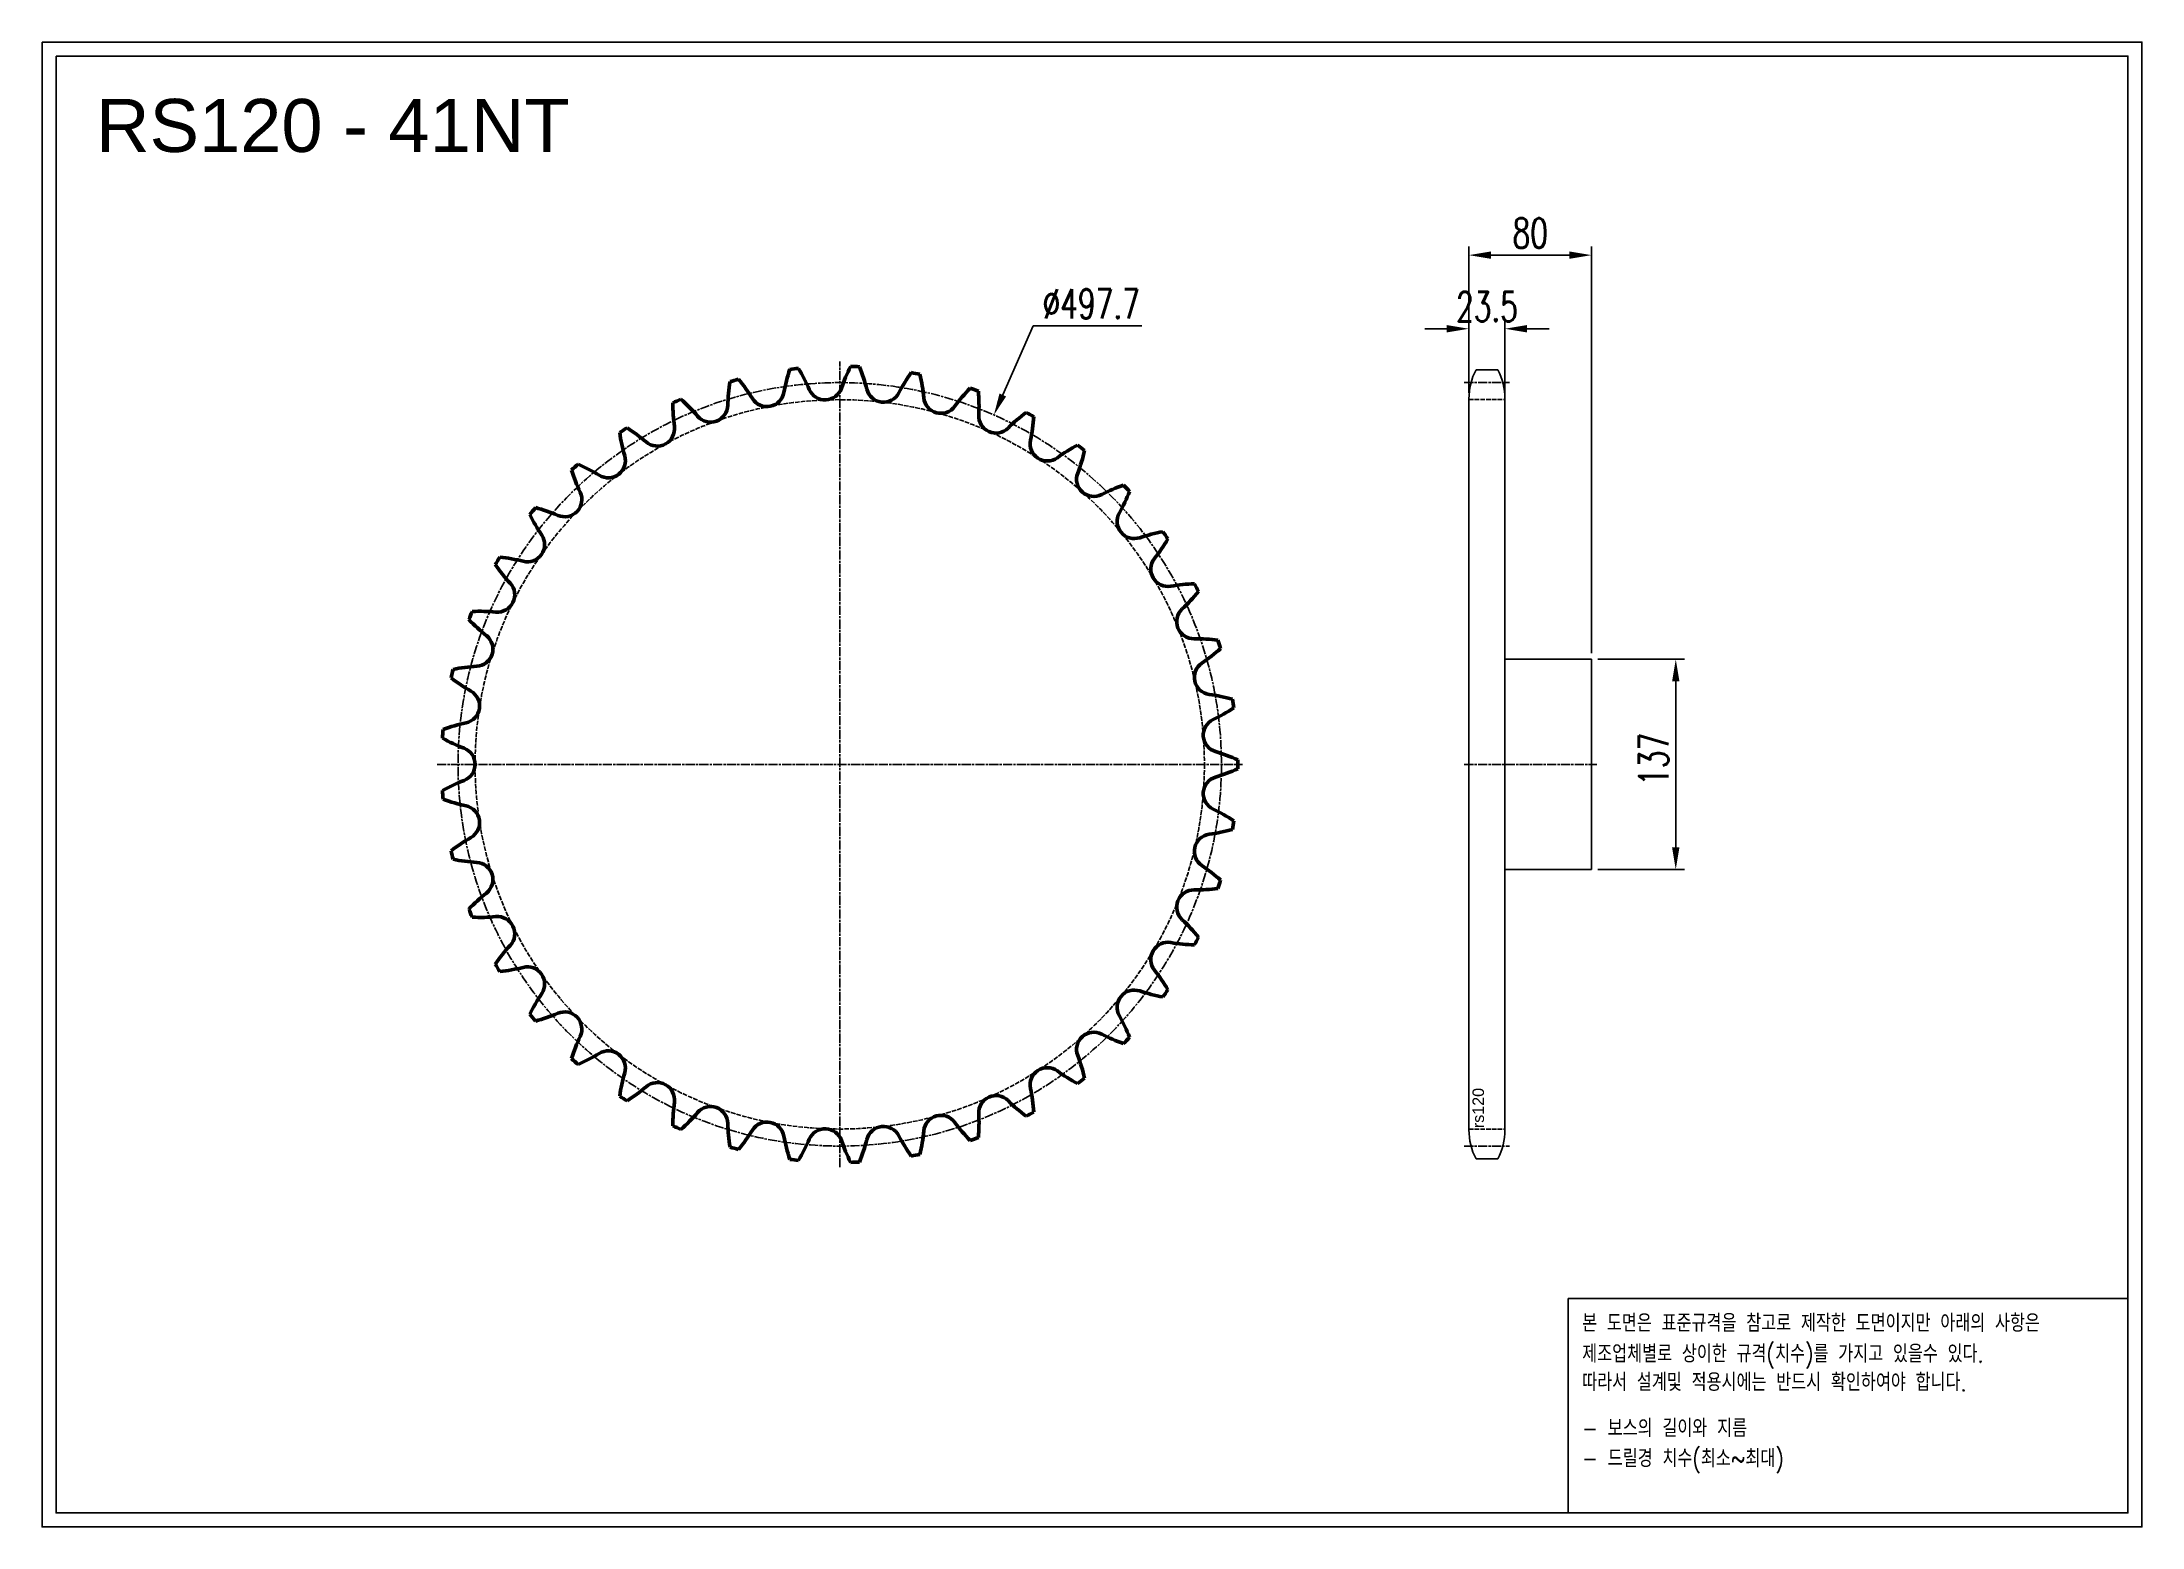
# Model space of a CAD drawing. Header units: millimetres. Extents: x -67301 to -65932, y 42126 to 43094.
import ezdxf

# ---------------------------------------------------------------- set-up
doc = ezdxf.new("R2010")
doc.units = ezdxf.units.MM
for name, pattern in [('AM_ISO02W050', [7.5, 6, -1.5]), ('AM_ISO02W050x2', [3.75, 3, -0.75]), ('AM_ISO08W050', [18, 12, -1.5, 3, -1.5]), ('AM_ISO08W050x2', [9, 6, -0.75, 1.5, -0.75])]:
    doc.linetypes.add(name, pattern=pattern)
for name, color, linetype, lineweight in [('AM_0N', 7, 'Continuous', 50), ('AM_3N', 6, 'AM_ISO02W050', 25), ('AM_7', 4, 'AM_ISO08W050', 25), ('AM_7N', 4, 'AM_ISO08W050', 25)]:
    doc.layers.add(name, color=color, linetype=linetype, lineweight=lineweight)
doc.layers.add('S-DIM', color=7, linetype='Continuous')
doc.styles.add('HAN', font='ROMANS.shx', dxfattribs={"width": 0.7, "bigfont": 'whgtxt.shx'})
doc.styles.add('HSG', font='SIMPLEX.shx', dxfattribs={"width": 0.7, "bigfont": 'HSG.shx'})
doc.styles.get("Standard").update_dxf_attribs({"font": 'arial.ttf'})
doc.dimstyles.new('APP32', dxfattribs={"dimscale": 8, "dimtxt": 2.4, "dimasz": 1.8, "dimexe": 0.7, "dimexo": 0.5, "dimgap": 0.6, "dimtad": 1, "dimtoh": 1, "dimdec": 1, "dimrnd": 0.01, "dimzin": 9, "dimdsep": 46, "dimtxsty": 'HSG', "dimcen": 0, "dimclrd": 1, "dimclre": 1, "dimclrt": 256, "dimazin": 2, "dimtp": 1, "dimtm": 1, "dimtfac": 0.5, "dimtdec": 1, "dimtofl": 0, "dimtmove": 0, "dimatfit": 3, "dimfxl": 0, "dimtvp": 1, "dimtolj": 2, "dimlwd": -1, "dimlwe": -1, "dimarcsym": 0})

# ---------------------------------------------------------------- blocks, each defined once
blk = doc.blocks.new('*D1')
at = {"layer": 'Defpoints', "color": 0, "transparency": 16777216}
for p in [(-66680.4, 42850.7), (-66881.4, 42395.4)]:
    blk.add_point(p, dxfattribs=at)
at = {"layer": 'S-DIM', "color": 1, "transparency": 16777216}
for p, q in [((-66654.7, 42908.9), (-66674.5, 42863.9)), ((-66584, 42908.9), (-66654.7, 42908.9))]:
    blk.add_line(p, q, dxfattribs=at)
blk.add_solid([(-66676.7, 42864.8), (-66672.4, 42862.9), (-66680.4, 42850.7)], dxfattribs=at)
at = {"layer": 'S-DIM', "transparency": 16777216, "insert": (-66616.9, 42923.3), "char_height": 19.2, "attachment_point": 5, "style": 'HSG'}
blk.add_mtext('\\A2;∅497.7', dxfattribs=at)
blk = doc.blocks.new('*D2')
at = {"layer": 'Defpoints', "color": 0, "transparency": 16777216}
for p in [(-66290.7, 42691.5), (-66290.7, 42554.5), (-66235.8, 42554.5)]:
    blk.add_point(p, dxfattribs=at)
at = {"layer": 'S-DIM', "color": 1, "transparency": 16777216}
for p, q in [((-66286.7, 42691.5), (-66230.2, 42691.5)), ((-66235.8, 42677.1), (-66235.8, 42568.9)), ((-66286.7, 42554.5), (-66230.2, 42554.5))]:
    blk.add_line(p, q, dxfattribs=at)
for points in [[(-66238.2, 42677.1), (-66233.4, 42677.1), (-66235.8, 42691.5)], [(-66238.2, 42568.9), (-66233.4, 42568.9), (-66235.8, 42554.5)]]:
    blk.add_solid(points, dxfattribs=at)
at = {"layer": 'S-DIM', "transparency": 16777216, "insert": (-66250.2, 42626.3), "char_height": 19.2, "attachment_point": 5, "rotation": 90, "style": 'HSG'}
blk.add_mtext('\\A2;137', dxfattribs=at)
blk = doc.blocks.new('*D3')
at = {"layer": 'Defpoints', "color": 0, "transparency": 16777216}
for p in [(-66347.2, 42907), (-66370.7, 42861.3), (-66347.2, 42860.8)]:
    blk.add_point(p, dxfattribs=at)
at = {"layer": 'S-DIM', "color": 1, "transparency": 16777216}
for p, q in [((-66370.7, 42865.3), (-66370.7, 42912.6)), ((-66347.2, 42864.8), (-66347.2, 42912.6)), ((-66385.1, 42907), (-66399.5, 42907)), ((-66332.8, 42907), (-66318.4, 42907))]:
    blk.add_line(p, q, dxfattribs=at)
for points in [[(-66385.1, 42909.4), (-66385.1, 42904.6), (-66370.7, 42907)], [(-66332.8, 42909.4), (-66332.8, 42904.6), (-66347.2, 42907)]]:
    blk.add_solid(points, dxfattribs=at)
at = {"layer": 'S-DIM', "transparency": 16777216, "insert": (-66358.9, 42921.4), "char_height": 19.2, "attachment_point": 5, "style": 'HSG'}
blk.add_mtext('\\A2;23.5', dxfattribs=at)
blk = doc.blocks.new('*D4')
at = {"layer": 'Defpoints', "color": 0, "transparency": 16777216}
for p in [(-66290.7, 42955), (-66370.7, 42861.3), (-66290.7, 42691.5)]:
    blk.add_point(p, dxfattribs=at)
at = {"layer": 'S-DIM', "color": 1, "transparency": 16777216}
for p, q in [((-66370.7, 42865.3), (-66370.7, 42960.6)), ((-66356.3, 42955), (-66305.1, 42955)), ((-66290.7, 42695.5), (-66290.7, 42960.6))]:
    blk.add_line(p, q, dxfattribs=at)
for points in [[(-66356.3, 42957.4), (-66356.3, 42952.6), (-66370.7, 42955)], [(-66305.1, 42957.4), (-66305.1, 42952.6), (-66290.7, 42955)]]:
    blk.add_solid(points, dxfattribs=at)
at = {"layer": 'S-DIM', "transparency": 16777216, "insert": (-66330.7, 42969.4), "char_height": 19.2, "attachment_point": 5, "style": 'HSG'}
blk.add_mtext('\\A2;80', dxfattribs=at)
blk = doc.blocks.new('notice1')
at = {"color": 4}
blk.add_lwpolyline([(-22142.12, 1735.9), (-22053.8, 1735.9), (-22053.8, 1702.07), (-22142.12, 1702.07)], close=True, dxfattribs=at)
at = {"color": 4, "style": 'HAN', "width": 0.8}
for s, p in [('본 도면은 표준규격을 참고로 제작한 도면이지만 아래의 사항은', (-22139.9, 1730.62)), ('제조업체별로 상이한 규격(치수)를 가지고 있을수 있다.', (-22139.9, 1725.78)), ('따라서 설계및 적용시에는 반드시 확인하여야 합니다.', (-22139.9, 1721.28)), ('- 보스의 길이와 지름', (-22139.9, 1714.03)), ('- 드릴경 치수(최소~최대)', (-22139.9, 1709.27))]:
    blk.add_text(s, height=2.7949, dxfattribs=at).set_placement(p)

msp = doc.modelspace()

# ---------------------------------------------------------------- linework, layer by layer
for p, q in [((-66365.94, 42880.31), (-66351.91, 42880.31)), ((-66370.68, 42861.31), (-66370.68, 42384.77)), ((-66347.18, 42861.31), (-66347.18, 42384.77)), ((-66347.18, 42691.54), (-66290.68, 42691.54)), ((-66290.68, 42691.54), (-66290.68, 42554.54)), ((-66290.68, 42554.54), (-66347.18, 42554.54)), ((-66365.94, 42365.77), (-66351.91, 42365.77))]:
    msp.add_line(p, q)
for points in [[(-67300.97, 43093.94), (-65931.83, 43093.94), (-65931.83, 42125.86), (-67300.97, 42125.86)], [(-67291.75, 43084.72), (-65941.05, 43084.72), (-65941.05, 42135.08), (-67291.75, 42135.08)]]:
    msp.add_lwpolyline(points, close=True)
for centre, start, end in [((-66330.18, 42861.31), 152.02179, 180), ((-66387.68, 42861.31), 0, 27.97821), ((-66330.18, 42384.77), 180, 207.97821), ((-66387.68, 42384.77), 332.02179, 0)]:
    msp.add_arc(centre, 40.5, start, end)
at = {"layer": 'AM_0N'}
for centre, radius, start, end in [((-66671.26, 42831.03), 114.71, 153.33837, 161.09756), ((-66780.86, 42623.04), 259.56, 87.17613, 88.43362), ((-66874.23, 42838.81), 114.71, 14.5122, 22.27138), ((-66739.12, 42854.41), 114.71, 170.89935, 178.65854), ((-66780.86, 42623.04), 259.56, 104.73711, 105.9946), ((-66934.98, 42800.59), 114.71, 32.07317, 39.83236), ((-66704.29, 42845.33), 114.71, 162.11886, 169.87805), ((-66780.86, 42623.04), 259.56, 95.95662, 97.21411), ((-66906.07, 42822.03), 114.71, 23.29268, 31.05187), ((-66790.4, 42871.83), 11.23, 203.29268, 341.09756), ((-66640.79, 42811.86), 114.71, 144.55788, 152.31707), ((-66780.86, 42623.04), 259.56, 78.39565, 79.65313), ((-66840.19, 42850.54), 114.71, 5.73171, 13.4909), ((-66613.61, 42788.27), 114.71, 135.7774, 143.53659), ((-66780.86, 42623.04), 259.56, 69.61516, 70.87265), ((-66774.93, 42858.07), 114.71, 179.67983, 187.43902), ((-66780.86, 42623.04), 259.56, 113.5176, 114.77509), ((-66960.27, 42774.98), 114.71, 40.85366, 48.61285), ((-66865.02, 42857.36), 11.23, 220.85366, 358.65854), ((-66828.27, 42867.46), 11.23, 212.07317, 349.87805), ((-66752.31, 42870.37), 11.23, 194.5122, 332.31707), ((-66714.89, 42863.11), 11.23, 185.73171, 323.53659), ((-66804.77, 42856.93), 114.71, 356.95122, 4.71041), ((-66780.86, 42623.04), 259.56, 122.29809, 123.55557), ((-66981.36, 42745.81), 114.71, 49.63415, 57.39334), ((-66899.8, 42841.77), 11.23, 229.63415, 7.43902), ((-66679.02, 42850.23), 11.23, 176.95122, 314.7561), ((-66590.35, 42760.8), 114.71, 126.99691, 134.7561), ((-66780.86, 42623.04), 259.56, 60.83467, 62.09216), ((-66768.79, 42857.84), 114.71, 348.17073, 355.92992), ((-66810.88, 42856.22), 114.71, 188.46032, 196.21951), ((-66645.53, 42832.02), 11.23, 168.17073, 305.97561), ((-66571.55, 42730.11), 114.71, 118.21642, 125.97561), ((-66780.86, 42623.04), 259.56, 52.05418, 53.31167), ((-66733.09, 42853.24), 114.71, 339.39024, 347.14943), ((-66780.86, 42623.04), 259.56, 131.07857, 132.33606), ((-66846.12, 42848.91), 114.71, 197.24081, 205), ((-66997.76, 42713.77), 114.71, 58.41463, 66.17382), ((-66931.8, 42821.05), 11.23, 238.41463, 16.21951), ((-66960.25, 42795.69), 11.23, 247.19512, 25), ((-66615.22, 42808.91), 11.23, 159.39024, 297.19512), ((-66557.66, 42696.9), 114.71, 109.43593, 117.19512), ((-66698.51, 42843.25), 114.71, 330.60976, 338.36895), ((-66780.86, 42623.04), 259.56, 43.2737, 44.53118), ((-66780.86, 42623.04), 259.56, 139.85906, 141.11655), ((-66879.83, 42836.3), 114.71, 206.0213, 213.78049), ((-67009.06, 42679.6), 114.71, 67.19512, 74.95431), ((-66588.79, 42781.45), 11.23, 150.60976, 288.41463), ((-66984.5, 42766.28), 11.23, 255.97561, 33.78049), ((-66549, 42661.96), 114.71, 100.65544, 108.41463), ((-66780.86, 42623.04), 259.56, 34.49321, 35.75069), ((-66665.86, 42828.1), 114.71, 321.82927, 329.58846), ((-66780.86, 42623.04), 259.56, 148.63955, 149.89704), ((-66911.23, 42818.69), 114.71, 214.80179, 222.56098), ((-67015.02, 42644.1), 114.71, 75.97561, 83.7348), ((-66566.86, 42750.27), 11.23, 141.82927, 279.63415), ((-67003.98, 42733.52), 11.23, 264.7561, 42.56098), ((-66545.78, 42626.11), 114.71, 91.87496, 99.63415), ((-66635.91, 42808.14), 114.71, 313.04878, 320.80797), ((-66780.86, 42623.04), 259.56, 25.71272, 26.97021), ((-66780.86, 42623.04), 259.56, 157.42004, 158.67752), ((-66939.56, 42796.5), 114.71, 223.58227, 231.34146), ((-67015.49, 42608.11), 114.71, 84.7561, 92.51529), ((-66549.94, 42716.11), 11.23, 133.04878, 270.85366), ((-67018.23, 42698.16), 11.23, 273.53659, 51.34146), ((-66548.07, 42590.19), 114.71, 83.09447, 90.85366), ((-66780.86, 42623.04), 259.56, 16.93223, 18.18972), ((-66609.35, 42783.84), 114.71, 304.26829, 312.02748), ((-66780.86, 42623.04), 259.56, 166.20052, 167.45801), ((-66964.18, 42770.24), 114.71, 232.36276, 240.12195), ((-67010.46, 42572.47), 114.71, 93.53659, 101.29577), ((-66538.44, 42679.77), 11.23, 124.26829, 262.07317), ((-67026.92, 42661.05), 11.23, 282.31707, 60.12195), ((-66555.81, 42555.04), 114.71, 74.31398, 82.07317), ((-66780.86, 42623.04), 259.56, 8.15174, 9.40923), ((-67000.05, 42538.01), 114.71, 102.31707, 110.07626), ((-66532.62, 42642.1), 11.23, 115.4878, 253.29268), ((-66586.82, 42755.78), 114.71, 295.4878, 303.24699), ((-66780.86, 42623.04), 259.56, 174.98101, 176.2385), ((-66984.5, 42740.53), 114.71, 241.14325, 248.90244), ((-67029.83, 42623.04), 11.23, 291.09756, 68.90244), ((-66568.83, 42521.48), 114.71, 65.53349, 73.29268), ((-66780.86, 42623.04), 259.56, 359.37126, 0.62874), ((-66984.5, 42505.55), 114.71, 111.09756, 118.85675), ((-66532.62, 42603.98), 11.23, 106.70732, 244.5122), ((-66568.83, 42724.6), 114.71, 286.70732, 294.46651), ((-66780.86, 42623.04), 259.56, 183.7615, 185.01899), ((-67000.05, 42708.07), 114.71, 249.92374, 257.68293), ((-67026.92, 42585.04), 11.23, 299.87805, 77.68293), ((-66555.81, 42691.04), 114.71, 277.92683, 285.68602), ((-66586.82, 42490.31), 114.71, 56.75301, 64.5122), ((-66780.86, 42623.04), 259.56, 350.59077, 351.84826), ((-66964.18, 42475.84), 114.71, 119.87805, 127.63724), ((-66538.44, 42566.31), 11.23, 97.92683, 235.73171), ((-66780.86, 42623.04), 259.56, 192.54199, 193.79948), ((-67010.46, 42673.62), 114.71, 258.70423, 266.46341), ((-67018.23, 42547.92), 11.23, 308.65854, 86.46341), ((-66609.35, 42462.24), 114.71, 47.97252, 55.73171), ((-66549.94, 42529.97), 11.23, 89.14634, 226.95122), ((-66548.07, 42655.89), 114.71, 269.14634, 276.90553), ((-66780.86, 42623.04), 259.56, 341.81028, 343.06777), ((-66939.56, 42449.58), 114.71, 128.65854, 136.41773), ((-66780.86, 42623.04), 259.56, 201.32248, 202.57996), ((-67015.49, 42637.98), 114.71, 267.48471, 275.2439), ((-67003.98, 42512.57), 11.23, 317.43902, 95.2439), ((-66635.91, 42437.94), 114.71, 39.19203, 46.95122), ((-66911.23, 42427.39), 114.71, 137.43902, 145.19821), ((-66566.86, 42495.81), 11.23, 80.36585, 218.17073), ((-66545.78, 42619.97), 114.71, 260.36585, 268.12504), ((-66780.86, 42623.04), 259.56, 333.02979, 334.28728), ((-66780.86, 42623.04), 259.56, 210.10296, 211.36045), ((-67015.02, 42601.98), 114.71, 276.2652, 284.02439), ((-66984.5, 42479.81), 11.23, 326.21951, 104.02439), ((-66665.86, 42417.99), 114.71, 30.41154, 38.17073), ((-66879.83, 42409.78), 114.71, 146.21951, 153.9787), ((-66588.79, 42464.64), 11.23, 71.58537, 209.39024), ((-66549, 42584.12), 114.71, 251.58537, 259.34456), ((-66780.86, 42623.04), 259.56, 324.24931, 325.50679), ((-66780.86, 42623.04), 259.56, 218.88345, 220.14094), ((-67009.06, 42566.49), 114.71, 285.04569, 292.80488), ((-66960.25, 42450.4), 11.23, 335, 112.80488), ((-66698.51, 42402.83), 114.71, 21.63105, 29.39024), ((-66846.12, 42397.18), 114.71, 155, 162.75919), ((-66615.22, 42437.17), 11.23, 62.80488, 200.60976), ((-66557.66, 42549.18), 114.71, 242.80488, 250.56407), ((-66780.86, 42623.04), 259.56, 315.46882, 316.7263), ((-66780.86, 42623.04), 259.56, 227.66394, 228.92143), ((-66997.76, 42532.32), 114.71, 293.82618, 301.58537), ((-66931.8, 42425.04), 11.23, 343.78049, 121.58537), ((-66733.09, 42392.84), 114.71, 12.85057, 20.60976), ((-66810.88, 42389.86), 114.71, 163.78049, 171.53968), ((-66645.53, 42414.07), 11.23, 54.02439, 191.82927), ((-66571.55, 42515.98), 114.71, 234.02439, 241.78358), ((-66780.86, 42623.04), 259.56, 306.68833, 307.94582), ((-66780.86, 42623.04), 259.56, 236.44443, 237.70191), ((-66981.36, 42500.27), 114.71, 302.60666, 310.36585), ((-66899.8, 42404.32), 11.23, 352.56098, 130.36585), ((-66774.93, 42388.01), 114.71, 172.56098, 180.32017), ((-66679.02, 42395.86), 11.23, 45.2439, 183.04878), ((-66590.35, 42485.28), 114.71, 225.2439, 233.00309), ((-66768.79, 42388.25), 114.71, 4.07008, 11.82927), ((-66960.27, 42471.1), 114.71, 311.38715, 319.14634), ((-66865.02, 42388.73), 11.23, 1.34146, 139.14634), ((-66739.12, 42391.67), 114.71, 181.34146, 189.10065), ((-66828.27, 42378.63), 11.23, 10.12195, 147.92683), ((-66714.89, 42382.97), 11.23, 36.46341, 174.26829), ((-66613.61, 42457.81), 114.71, 216.46341, 224.2226), ((-66804.77, 42389.16), 114.71, 355.28959, 3.04878), ((-66780.86, 42623.04), 259.56, 297.90784, 299.16533), ((-66780.86, 42623.04), 259.56, 245.22491, 246.4824), ((-66934.98, 42445.5), 114.71, 320.16764, 327.92683), ((-66704.29, 42400.76), 114.71, 190.12195, 197.88114), ((-66906.07, 42424.05), 114.71, 328.94813, 336.70732), ((-66790.4, 42374.25), 11.23, 18.90244, 156.70732), ((-66671.26, 42415.05), 114.71, 198.90244, 206.66163), ((-66874.23, 42407.27), 114.71, 337.72862, 345.4878), ((-66752.31, 42375.71), 11.23, 27.68293, 165.4878), ((-66640.79, 42434.22), 114.71, 207.68293, 215.44212), ((-66840.19, 42395.55), 114.71, 346.5091, 354.26829), ((-66780.86, 42623.04), 259.56, 289.12735, 290.38484), ((-66780.86, 42623.04), 259.56, 254.0054, 255.26289), ((-66780.86, 42623.04), 259.56, 262.78589, 264.04338), ((-66780.86, 42623.04), 259.56, 271.56638, 272.82387), ((-66780.86, 42623.04), 259.56, 280.34687, 281.60435)]:
    msp.add_arc(centre, radius, start, end, dxfattribs=at)
at = {"layer": 'AM_3N', "linetype": 'AM_ISO02W050x2'}
for p, q in [((-66370.68, 42860.79), (-66347.18, 42860.79)), ((-66370.68, 42385.3), (-66347.18, 42385.3))]:
    msp.add_line(p, q, dxfattribs=at)
msp.add_circle((-66780.86, 42623.04), 237.74, dxfattribs=at)
at = {"layer": 'AM_7', "linetype": 'AM_ISO08W050x2'}
for p, q in [((-66373.68, 42871.9), (-66344.18, 42871.9)), ((-66373.68, 42623.04), (-66344.18, 42623.04)), ((-66373.68, 42623.04), (-66287.25, 42623.04)), ((-66373.68, 42374.18), (-66344.18, 42374.18))]:
    msp.add_line(p, q, dxfattribs=at)
msp.add_circle((-66780.86, 42623.04), 248.86, dxfattribs=at)
at = {"layer": 'AM_7N', "linetype": 'AM_ISO08W050x2'}
for p, q in [((-66780.86, 42360.48), (-66780.86, 42885.6)), ((-67043.42, 42623.04), (-66518.3, 42623.04))]:
    msp.add_line(p, q, dxfattribs=at)

# ---------------------------------------------------------------- block references
at = {"xscale": 4.131952105881599, "yscale": 4.131952105881599, "zscale": 4.131952105881599}
msp.add_blockref('notice1', (25184.19, 35102.22), dxfattribs=at)

# ---------------------------------------------------------------- texts
msp.add_text('RS120 - 41NT', height=34.5744).set_placement((-67265.71, 43022.25))
msp.add_text('rs120', height=7.5, rotation=90).set_placement((-66360.83, 42385.88))

# ---------------------------------------------------------------- dimensions: what is measured, and where the dimension line sits
at = {"layer": 'S-DIM'}
dim = msp.add_linear_dim(base=(-66290.68, 42954.95), p1=(-66370.68, 42861.31), p2=(-66290.68, 42691.54), dimstyle='APP32', dxfattribs=at)
dim.commit()
dim.dimension.update_dxf_attribs({"geometry": '*D4', "text_midpoint": (-66330.68, 42969.35)})
dim = msp.add_diameter_dim_2p(p1=(-66881.36, 42395.38), p2=(-66680.36, 42850.71), dimstyle='APP32', dxfattribs=at)
dim.commit()
dim.dimension.update_dxf_attribs({"geometry": '*D1', "text_midpoint": (-66616.93, 42908.87), "dimtype": 131})
dim = msp.add_linear_dim(base=(-66347.18, 42906.95), p1=(-66370.68, 42861.31), p2=(-66347.18, 42860.79), dimstyle='APP32', dxfattribs=at)
dim.commit()
dim.dimension.update_dxf_attribs({"geometry": '*D3', "text_midpoint": (-66358.93, 42906.95), "dimtype": 128})
dim = msp.add_linear_dim(base=(-66235.82, 42554.54), p1=(-66290.68, 42691.54), p2=(-66290.68, 42554.54), angle=90, dimstyle='APP32', dxfattribs=at)
dim.commit()
dim.dimension.update_dxf_attribs({"geometry": '*D2', "text_midpoint": (-66235.82, 42626.26), "dimtype": 128})

doc.saveas('drawing.dxf')
